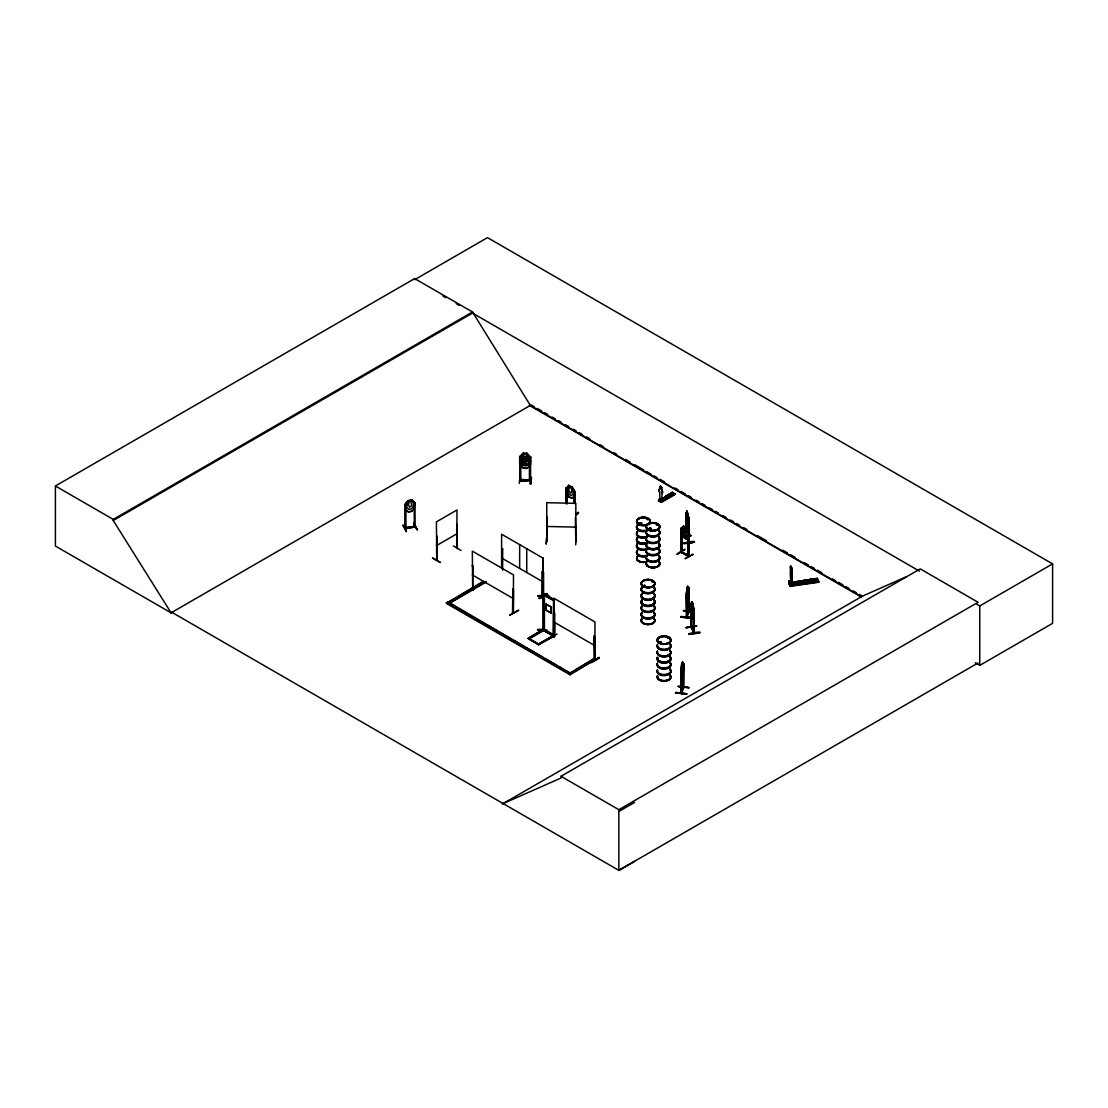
<?xml version="1.0" encoding="UTF-8"?>
<svg xmlns="http://www.w3.org/2000/svg" width="1108" height="1108" viewBox="0 0 1108 1108"><rect width="100%" height="100%" fill="white"/><g stroke="black" fill="none" stroke-linecap="round" stroke-linejoin="round"><path stroke-width="1.5" d="M537.92 595.841L544.153 595.799M681.475 692.514L681.074 693.4L683.525 687.362M682.376 662.986L681.517 693.442L681.337 691.849M681.074 693.276L681.074 693.317C681.337 693.663 679.716 656.074 683.276 663.498L683.304 687.362L681.711 692.154M683.082 687.888L683.788 687.431M686.628 595.425L687.126 596.339L688.151 591.395L687.763 585.883L686.212 593.653L686.475 616.837C687.209 617.572 685.035 579.983 688.65 587.572L688.539 587.559M686.572 593.071L686.711 617.516L686.281 616.45L688.664 611.311L688.677 587.475M686.337 617.378L688.774 611.422M686.974 616.921L687.375 587.711M689.01 587.642L689.107 611.491L688.345 611.851M688.414 611.117L688.844 611.09M791.624 584.276L791.805 573.238A3.643 0.72 81.8 0 0 791.805 569.041A3.643 0.72 81.8 0 0 790.558 566.16A3.643 0.72 81.8 0 0 790.558 570.357C790.059 578.985 791.985 596.533 792.026 573.21A3.643 0.72 81.8 0 0 791.624 567.324A3.643 0.72 81.8 0 0 790.558 568.459M686.157 538.862L683.484 537.338L686.115 538.737L688.664 536.494L686.074 538.917L683.442 526.106L682.209 532.034L683.913 535.247L685.617 536.217L687.306 534.929C681.655 510.746 697.223 552.809 686.074 527.602L683.442 526.106L680.852 528.391L681.018 552.296L688.65 556.59L688.456 518.059M688.29 588.043L688.414 611.99M691.35 603.86L691.295 627.765M693.58 612.71L693.608 608.666M686.309 528.738L686.184 513.115M686.42 536.618L689.218 542.643L689.19 518.807L686.835 511.065L688.857 518.904L688.428 517.976M789.367 582.309L789.741 581.742M789.769 582.157L789.852 581.465L789.533 584.428L789.131 580.897L789.782 584.401M789.131 582.046C788.91 582.406 791.805 579.512 791.846 584.248M661.615 500.636L662.085 493.143A2.424 1.399 60 0 0 661.725 489.819L661.698 487.409M547.241 517.145L547.214 541.161M546.84 537.754L546.189 544.166L546.576 537.823M574.983 491.744L571.963 486.786L573.321 494.029L571.368 495.511L569.387 494.736L567.407 491.717C570.703 477.313 566.853 490.886 566.728 488.323M575.357 517.782L575.828 541.84L575.841 503.337L546.743 502.686L546.756 541.161M575.703 544.817L576.16 538.46M566.756 488.586L565.828 488.226L568.903 485.595L571.963 486.786M681.863 663.858L681.448 693.456L683.788 687.375M691.849 618.084L681.06 617.101L691.738 618.444M681.171 616.74L691.863 618.153M681.171 616.408C703.525 619.469 691.434 616.242 681.06 617.156M675.922 692.348C708.885 696.987 653.138 690.464 686.586 693.65M688.511 518.364L689.19 518.807M530.621 457.064L530.607 464.751L526.965 468.393L523.281 468.269L519.652 464.294L519.652 456.69L520.621 456.51M519.763 460.637L523.281 456.884L524.527 453.671M519.638 464.363L523.35 468.102L526.965 468.393M519.292 483.407L519.984 476.759M526.979 453.172L528.696 457.105L528.696 459.931L526.342 462.091L523.946 462.008L521.549 459.681L521.549 456.856L523.295 453.047L526.979 453.172L530.621 457.133M520.677 479.722L520.677 480.595L520.899 479.667M524.513 453.74L525.704 453.781L526.923 457.036L526.923 458.698L524.513 460.083L523.281 456.884L526.979 457.008L530.607 460.983L526.979 464.557L523.281 464.418L519.652 460.526L523.35 464.321L526.979 464.557M520.926 479.445L530.594 480.013M523.336 457.05L521.549 460.623L521.549 463.449L523.946 465.776L526.342 465.859L528.696 463.712L528.696 460.873L526.923 457.105L523.281 456.953M526.909 457.175L530.497 460.803M530.497 457.175L529.444 456.801L530.483 457.105M529.389 480.221C534.347 479.362 521.383 482.188 519.749 480.249M530.469 480.637L530.358 480.041M530.275 483.919L530.967 477.132L530.87 483.933L530.344 483.462M530.857 483.891L531.521 477.59M687.168 512.339L687.472 519.333L687.279 512.312M692.403 602.904L692.472 610.3M692.292 606.699L692.597 613.694L692.168 606.713M659.925 486.509L660.645 486.093M659.08 500.996L658.567 499.528L660.174 498.835L660.243 501.328L660.617 499.016L660.216 499.736M790.974 581.977L791.112 581.728M687.777 597.06L688.677 591.243L686.988 599.137M681.849 663.789L681.074 669.606L681.683 669.052L682.002 669.98L682.265 662.972M472.05 588.68L472.839 589.096M473.019 565.98L472.687 589.955L472.327 551.133L513.503 574.913L513.323 613.333L513.503 589.359L512.796 588.957L512.533 612.973C515.151 613.25 511.3 611.436 513.503 612.239M473.019 588.888L471.98 588.597L473.033 588.86M512.575 612.959L513.503 613.098M542.131 595.882L542.366 571.894L543.058 572.282L542.878 596.27L541.992 595.813L543.114 596.63M554.263 636.962L553.488 636.601L553.557 612.793L554.526 613.029L554.277 637.017L554.526 613.029M554.609 636.851L553.848 636.352L553.82 598.182L595.01 621.962L594.761 660.396L595.01 636.408L594.04 636.158L594.691 660.34M593.957 659.897C595.882 661.227 594.65 657.556 594.428 659.8L595.01 660.146M681.988 552.449L681.309 551.133L681.669 552.601M687.929 555.371L688.982 555.565L687.929 555.274M688.636 532.768L687.833 532.075L687.929 556.133M681.018 532.131L683.525 537.366L680.852 532.172L681.281 528.267L681.281 552.047L688.899 556.382L688.927 518.253M432.439 558.058L440.388 562.393M432.619 557.892L440.181 562.476M686.392 513.89L686.974 511.176L686.046 512.879L686.06 528.184M691.517 604.483L692.084 601.63L693.982 609.497M691.517 608.25L691.988 605.55M680.908 537.269L683.927 536.771M691.461 535.635L688.47 536.23M686.032 627.821L696.586 626.186M543.612 595.716L542.629 595.356M543.612 628.762L543.612 628.167M639.191 523.267L638.914 524.07M647.529 519.223L647.211 518.904M649.025 529.513L648.734 528.779M650.091 528.876L648.831 529.181M650.341 529.07L649.357 528.447L648.512 529.361M657.21 524.306L656.698 524.943L657.487 524.596M644.108 586.257C645.41 586.741 643.72 585.135 644.621 586.229M643.9 585.384L645.175 586.354M667.265 496.079L668.443 496.606M668.609 496.703L668.609 495.872M651.836 581.312L652.197 581.852M661.337 642.82L659.509 642.82L660.617 641.809M661.448 642.682L661.337 642.211M668.124 637.973L667.764 638.291M668.553 638.291L667.612 637.876M807.4 581.298C805.073 584.498 804.394 578.501 807.372 581.368M574.041 491.495L574.858 491.73L574.858 503.614M659.842 499.943L660.77 499.251L659.856 499.348M660.326 499.542L660.451 499.597M692.722 609.912L692.265 611.214C691.614 599.968 691.046 618.236 692.251 612.295L692.929 616.173L692.292 602.918M659.606 499.445L659.8 499.486M544.208 630.23L543.876 594.29L554.152 600.799M553.792 600.328L554.72 599.802L544.416 593.888L554.069 600.051M543.128 630.23L553.474 636.075L543.128 630.258M543.696 629.261L554.152 635.106L537.989 644.385L553.903 635.147M413.99 526.037C414.988 528.821 412.855 525.04 415.14 525.829M413.99 526.909L415.14 526.702M688.816 542.643L686.711 536.618L688.899 541.341M688.567 541.216L688.816 541.77M691.434 627.807L691.544 603.431L691.627 627.253L691.087 626.408L691.877 626.92M693.691 617.391L693.608 632.751L694.384 632.336L691.101 627.225L693.968 633.291L694.051 608.846L694.342 633.236L691.544 627.211L693.968 632.419M659.869 499.528L662.556 501.231L662.556 500.207L662.349 500.913L659.454 499.14M687.002 599.013L687.888 597.004M692.666 611.81L683.511 610.66L691.267 611.27M686.822 617.391L689.093 611.381M681.683 669.052L680.963 669.592M683.747 663.581L683.525 687.971L683.747 663.581L683.179 664.094L682.639 661.698M689.051 687.569L678.373 686.226M404.836 505.054L408.312 500.664L406.65 507.589L408.949 509.417L411.234 509.001L413.478 506.356L413.478 503.531L411.802 499.957L408.284 500.594C401.415 506.121 408.561 504.542 404.836 504.791L404.836 528.793L405.071 527.92L414.101 526.494L404.919 527.643M403.049 525.621L406.414 531.702L403.09 525.206M406.387 531.203L403.118 525.192M538.53 644.565L554.609 635.992M553.986 635.106L543.502 629.33L543.502 594.387L544.416 593.86L544.416 630.258M557.019 633.956L549.72 638.194M677.182 554.166L684.509 549.554M473.102 589.802L472.327 589.359M686.96 511.037L686.42 512.838M688.705 522.602L687.902 524.292M688.857 522.685L687.916 524.416L685.894 516.577L686.018 512.782M692.084 601.63L691.06 603.486L692.098 601.755M690.907 607.17L691.849 605.439L693.871 613.278L692.929 615.023L690.935 607.281L691.863 605.564M691.988 616.671C692.168 622.419 695.09 613.749 692.805 618.818L690.907 610.951L691.143 603.361L691.101 627.336M681.268 692.805L681.212 668.65M437.037 559.166L436.704 559.401M456.676 548.349L457.008 509.971L436.427 521.854L436.732 559.859M437.037 560.025L437.037 536.258M544.444 629.593L528.336 638.804L528.336 638.069L543.806 629.136L528.419 638.166L539.277 644.344M405.874 504.611L405.999 528.585L404.739 528.544L405.071 527.92M405.999 528.585L405.653 527.519L405.888 528.599M415.057 526.106L415.057 526.979M639.261 523.295L640.853 523.613M640.687 523.959L640.105 524.361A6.814 3.933 0 0 0 638.624 524.943M647.169 519.333L648.028 519.458L646.906 519.278M649.191 528.516L648.734 529.278M649.163 528.461L650.091 529.07L649.025 528.848M656.393 524.86L657.293 524.721M657.487 524.943L656.892 524.25M643.72 585.73L644.593 586.298M652.349 581.811L651.656 581.645M807.358 581.478L805.017 581.451L807.4 581.548M404.836 508.821L408.312 511.965L411.844 511.328L415.278 506.868L415.278 503.087L411.802 499.957M792.345 583.39L804.173 581.7L789.893 584.013L790.101 586.395L818.784 582.254C817.912 580.093 813.715 584.041 814.435 578.722L817.344 578.307L818.577 581.783M789.658 585.412L816.748 581.52M788.91 583.556L817.524 579.429L817.344 578.307M818.438 581.284L793.106 584.719M818.493 581.617L818.424 581.077M520.76 480.553L520.788 456.496L519.804 456.718L523.295 453.047M519.763 456.787L523.35 453.214M660.008 486.315L660.867 486.19M529.402 480.623L529.472 456.842M570.842 487.021L571.853 490.636L570.842 493.351L568.903 491.135L568.903 489.473L569.858 486.634L570.911 486.966M565.828 492.007L568.903 496.896L571.963 498.101L568.833 496.952L565.828 492.007L565.897 488.171L566.022 503.544M574.817 491.786L574.041 491.412L574.041 503.295M571.922 497.977L574.817 495.498M575.675 514.431L578.251 512.824M575.745 514.5L578.196 512.408M576.174 515.123L578.639 513.018L578.127 512.353M667.335 496.135L668.249 495.913M638.914 523.461L639.371 523.516M647.917 519.43L646.975 519.43M650.202 529.361L649.163 529.486M643.513 585.606L643.416 586.077M659.509 642.211L660.797 642.598M659.856 642.349L660.59 642.169M660.174 498.835L658.761 500.47L660.936 501.73L661.13 501.024L660.936 502.173L675.104 494.126L660.451 501.91L661.157 502.187M674.384 493.836L675.077 494.002L672.501 492.312C667.362 493.503 678.692 496.55 671.088 493.129M456.981 548.183L457.008 524.416L457.355 548.349M456.898 548.571L457.285 524.569M456.953 547.726L456.676 547.532M461.066 550.468L453.352 545.925M501.882 548.515L502.589 548.917L501.882 548.515L501.882 568.155M468.213 591.146L475.928 586.644L468.269 591.63M474.709 587.863L472.063 589.608M543.058 572.282L542.089 572.047M509.611 614.995C520.58 610.453 523.004 606.588 509.68 615.452M539.167 597.932C553.224 588.085 545.607 597.794 539.222 598.001M539.167 598.431L546.95 593.943M539.596 598.625L547.269 594.137M687.929 532.366L688.58 532.837M681.281 551.175L681.669 551.742M677.237 554.319L684.91 549.346L677.237 553.82M681.808 552.033L688.11 555.316M688.996 555.524L688.982 556.424L687.929 556.23M692.791 554.263L685.007 558.751L693.082 554.429M553.986 635.535L554.208 636.103M593.957 659.274L594.816 659.523M591.118 662.058C615.619 647.861 574.179 671.864 599.22 658.304M591.118 662.556L598.791 657.57M172.017 612.392L171.172 612.89L55.4 546.05L55.4 485.983L414.655 278.579L472.507 311.971L530.344 405.417L861.553 596.644M55.4 485.983L113.238 519.389L472.507 311.971M634.538 861.387L618.832 870.362L171.934 612.35L171.089 612.835L113.238 520.497L472.507 313.079L919.405 571.105M171.089 612.835L531.189 404.932L534.181 406.664M436.427 545.635L457.008 533.737M572.85 671.434L568.57 673.913L594.303 658.318L595.799 659.177L570.066 674.786L446.316 603.334L483.116 581.354M455.166 598.223L447.826 602.475L447.826 601.727L570.066 673.055L567.088 671.323M458.116 596.533L468.407 590.592M471.357 588.888L474.293 587.185M477.229 585.495L483.116 582.088M486.093 581.368L449.322 603.334L486.093 582.115M660.008 488.836A2.424 1.399 60 0 0 659.648 491.744L659.537 491.8A2.424 1.399 60 0 1 659.897 488.891L660.008 486.689M661.615 487.742L661.615 489.888A2.424 1.399 60 0 1 661.975 493.212L662.085 493.143M666.046 496.038C673.65 499.459 662.321 496.412 667.459 495.221L670.035 496.91L667.459 495.221M668.72 494.487C676.323 497.921 665.008 494.861 670.132 493.669L672.708 495.373L670.132 493.669M673.165 493.157L658.692 500.899L672.501 492.312M660.936 500.899L662.556 500.207M660.437 501.882L674.606 493.836M660.77 502.09L675.077 493.794M546.036 604.234L551.396 607.073L551.175 613.139L546.036 610.176L546.036 604.234L551.396 607.073M553.557 599.788L553.321 635.493M546.036 610.176L551.396 613.015M538.626 644.745L528.419 638.568L538.626 644.745L554.72 635.466L554.692 621.865M575.717 669.786L594.303 659.052L595.799 659.925M446.316 602.6L570.066 674.038L595.799 659.177M502.298 804.062L862.398 596.159L906.178 576.825M560.994 776.293L920.249 568.875L978.087 602.281L618.832 809.685L560.994 776.293L560.994 778.024L503.143 803.577M976.813 604.248L979.763 605.951L1052.6 563.889L1052.6 623.333L979.763 665.382L975.262 662.792M978.087 662.958L618.832 870.362L618.832 809.685M618.832 811.43L634.538 802.455M543.183 595.162L541.992 594.941L543.114 595.758M639.081 523.336L640.022 523.059M649.69 529.513L649.731 528.696M650.05 529.472L648.665 529.472M404.905 528.474L415.154 526.923L405.071 528.779M789.436 582.019L789.381 580.855M436.732 560.246L436.774 536.092M639.51 523.461L640.396 523.599M408.367 500.747L411.788 500.124M410.639 500.816L409.489 501.024L408.381 504.445L409.489 507.367L411.788 505.483L410.597 500.761M414.337 527.103L414.184 503.087L415.209 503.212L411.747 500.054M415.154 503.157L414.101 503.115M411.802 511.259L408.34 511.799M415.071 526.148L414.143 526.272M416.982 529.721L413.575 523.295L417.397 529.652M687.916 513.101L687.639 521.633L686.392 516.73M680.908 536.909L683.941 536.438M683.941 536.937L680.783 537.02M683.761 542.989C702.694 538.807 692.528 544.513 683.774 543.072M683.788 543.46L694.328 541.77M683.913 543.765L694.467 542.172M693.954 613.167L693.871 617.059M693.982 613.264L692.929 607.489L692.763 615.993L691.517 611.076M693.026 614.871L691.988 612.89M688.899 633.624C702.306 630.632 705.256 632.668 689.038 634.358M699.591 632.779L688.913 634.053M790.558 570.357L790.738 582.24M788.993 583.93L788.674 581.201L791.583 580.772L792.899 585.384M788.674 581.201L791.68 581.008M790.032 582.088L789.131 580.897M804.076 580.523L806.984 579.789L808.3 583.168L806.984 579.789M809.574 579.429C814.048 587.891 805.53 576.908 812.483 579.013L813.812 582.379L812.483 579.013M790.489 583.251L814.241 579.899M792.899 583.833L789.893 584.013M808.3 582.85L805.391 583.584L804.076 580.218M810.89 582.489L813.812 582.06M789.81 585.744L818.687 581.672M818.701 581.88L789.893 585.91L788.771 581.437M414.988 525.829L414.988 526.702M544.402 629.455L528.419 638.665L538.626 644.344M543.876 629.704L554.152 635.604M668.249 496.661L667.473 496.536M640.105 524.361L638.887 523.821M660.23 641.809L660.95 641.989M681.406 552.075L688.359 555.122L688.58 556.548M513.184 613.292L512.464 612.932M553.875 636.408L554.526 636.781M594.22 659.731L594.303 636.006M543.571 572.254L543.668 629.829L554.069 635.84M537.906 595.633L548.834 595.453L537.92 595.979M544.153 629.302C529.79 629.275 541.937 630.743 547.283 630.036M544.153 629.746L537.92 629.76M546.743 526.466L575.841 527.117M520.815 479.445L519.749 479.376L519.721 480.526L519.832 456.51M519.915 479.667L520.677 479.695M644.427 605.231L643.679 605.051M687.639 587.046L687.265 594.04L687.002 593.265M686.212 597.434L687.126 599.026M692.68 611.311L683.511 610.66M683.539 610.522L692.694 611.658M688.428 611.921L688.802 588.196M682.625 661.836L681.877 672.279L681.365 671.379M681.101 673.29C682.971 681.046 686.129 651.698 681.739 675.077L681.074 673.387M689.051 687.597L678.262 686.6M678.276 686.461L688.954 687.791M688.968 541.978L686.337 536.674M668.443 495.969L667.265 496.495M644.593 585.259L645.493 585.91M681.642 528.848L681.281 528.267M542.768 596.27L542.795 558.003L501.619 534.222L501.619 568.307M472.34 588.431L472.701 589.913M554.139 636.948L554.069 600.176M531.037 477.548L530.344 483.794M686.614 531.715L686.42 523.031M566.784 488.351L566.839 503.863M683.484 526.231L686.032 527.671M681.018 528.433L681.766 528.779L681.808 552.643L681.988 533.765M472.063 565.731L472.756 566.133M512.533 589.11L513.239 589.511M553.557 612.793L554.263 613.195M594.04 636.158L594.733 636.56M472.063 589.511L472.756 589.913M1052.6 563.889L487.492 237.638L414.655 279.687L414.655 278.579M442.84 295.961L445.804 297.664M456.191 303.661L459.155 305.379M537.186 408.395L541.673 410.999M544.679 412.716L547.671 414.447M552.172 417.051L555.163 418.782M558.169 420.514L561.16 422.245M565.662 424.835L568.653 426.566M573.155 429.156L576.146 430.887M579.152 432.619L582.143 434.35M586.644 436.954L589.636 438.685M600.134 444.737L603.126 446.469M613.624 452.521L616.616 454.252M625.605 459.446L630.106 462.05M634.593 464.64L643.596 469.834M646.587 471.565L651.089 474.155M654.08 475.886L657.086 477.617M660.077 479.349L664.578 481.938M675.063 488.005L678.068 489.736M681.06 491.467L685.561 494.057M688.553 495.788L691.544 497.52M696.046 500.11L699.037 501.841M702.043 503.572L705.034 505.303M709.535 507.907L712.527 509.638M715.533 511.37L718.524 513.101M723.025 515.691L726.017 517.422M730.518 520.012L733.51 521.743M736.515 523.475L739.507 525.206M744.008 527.81L747 529.541M757.498 535.593L766.487 540.787M782.968 550.302L787.469 552.892M790.461 554.623L794.962 557.227M803.951 562.421L808.452 565.011M811.444 566.742L814.449 568.473M817.441 570.204L821.942 572.794M832.427 578.861L835.432 580.592M838.424 582.309L842.925 584.913M845.916 586.644L848.922 588.376M853.409 590.966L856.415 592.697M859.406 594.428L862.398 596.159M529.361 405.348L861.553 597.143M660.742 499.334L659.579 499.071L659.454 500.871M501.619 558.003L542.795 581.769M543.502 594.387L554.152 600.314M551.202 599.109L543.806 594.954L554.069 600.91M472.327 574.913L513.503 598.68M553.82 621.962L595.01 645.742M450.804 604.192L456.759 607.641M459.751 609.358L470.18 615.383M473.158 617.101L476.149 618.832M479.127 620.549L483.6 623.125M486.578 624.857L497.021 630.881M499.999 632.599L510.428 638.624M513.419 640.341L523.849 646.366M526.826 648.097L543.225 657.556M546.216 659.274L556.645 665.299M559.623 667.03L562.615 668.747M694.19 632.668L694.051 617.336M683.747 686.489L683.151 687.057M529.527 480.858L529.402 479.75M519.832 480.526L530.594 480.872L530.497 456.884M408.367 511.854L404.946 508.78M673.027 492.935L658.346 500.691L661.337 502.395L675.284 494.348L672.334 492.686M544.36 630.133L528.918 639.053M661.185 486.634L661.587 487.465M659.925 499.57L659.648 491.744M571.894 486.841L574.913 491.8M417.411 529.707L413.644 523.322M691.96 601.644L693.026 603.763L692.763 612.225L691.517 607.309M686.24 597.323L687.112 599.151M692.929 603.708L693.871 609.511M683.027 664.024L683.151 687.929M979.763 605.951L979.763 665.382M791.583 580.772L791.583 582.323M694.051 608.846L694.051 612.239M688.193 532.214L688.193 555.981M686.669 518.489L686.669 532.075M659.98 498.711L659.98 499.75M575.08 491.55L575.08 503.434M574.263 496.315L574.263 503.115M570.066 674.038L570.066 674.786M567.047 491.786L567.047 503.683M566.23 488.074L566.23 503.364M551.175 607.198L551.175 613.139M546.244 604.109L546.244 610.051M543.779 594.234L543.779 629.981M543.183 557.809L543.183 629.718M542.366 571.894L542.366 595.661M526.729 548.723L526.729 572.49M519.652 544.637L519.652 568.404M512.962 611.865L512.921 612.752M512.796 588.957L512.796 612.724M502.589 548.917L502.589 570.191M502.312 549.069L502.312 568.709M436.386 559.138L436.386 560.094M415.029 502.949L415.071 527.006M113.238 519.389L113.238 520.497M669.924 656.199A6.8 3.92 0 0 1 664.925 662.044A6.8 3.92 0 0 1 657.473 657.141A6.787 3.92 0 0 0 664.911 662.03A6.787 3.92 0 0 0 669.911 656.185M669.924 644.51A6.814 3.933 0 0 1 664.925 650.382A6.814 3.933 0 0 1 657.459 645.465M669.924 643.416A6.8 3.92 0 0 1 664.925 649.274A6.8 3.92 0 0 1 657.473 644.357M669.924 651.075A6.814 3.933 0 0 1 664.925 656.933A6.814 3.933 0 0 1 657.459 652.016M670.008 650.659A6.911 3.989 0 0 1 664.939 656.615A6.911 3.989 0 0 1 657.363 651.629M670.008 650.327A6.911 3.989 0 0 1 664.939 656.268A6.911 3.989 0 0 1 657.363 651.282M669.924 649.981A6.8 3.92 0 0 1 664.925 655.825A6.8 3.92 0 0 1 657.473 650.922M670.008 644.108A6.911 3.989 0 0 1 664.939 650.05A6.911 3.989 0 0 1 657.363 645.064M670.008 643.762A6.911 3.989 0 0 1 664.939 649.717A6.911 3.989 0 0 1 657.363 644.731M669.911 656.573A6.787 3.92 0 0 1 664.911 662.418A6.787 3.92 0 0 1 657.487 657.57A6.787 3.92 0 0 0 664.911 662.418A6.787 3.92 0 0 0 669.911 656.615M669.911 657.183A6.787 3.92 0 0 1 664.911 663.027A6.787 3.92 0 0 1 657.487 658.138A6.8 3.92 0 0 0 664.925 663.027A6.8 3.92 0 0 0 669.924 657.169M669.924 674.897A6.8 3.92 0 0 1 664.925 680.741A6.8 3.92 0 0 1 657.473 675.838A6.787 3.92 0 0 0 664.911 680.727A6.773 3.906 0 0 0 669.897 674.897A6.787 3.92 0 0 1 664.911 680.727A6.773 3.906 0 0 1 657.487 675.852M669.924 663.207A6.814 3.933 0 0 1 664.925 669.08A6.814 3.933 0 0 1 657.459 664.163M669.924 662.113A6.8 3.92 0 0 1 664.925 667.972A6.8 3.92 0 0 1 657.473 663.055M669.924 669.772A6.814 3.933 0 0 1 664.925 675.631A6.814 3.933 0 0 1 657.459 670.714M670.008 669.357A6.911 3.989 0 0 1 664.939 675.312A6.911 3.989 0 0 1 657.363 670.326M670.008 669.024A6.911 3.989 0 0 1 664.939 674.966A6.911 3.989 0 0 1 657.363 669.98M669.924 668.678A6.8 3.92 0 0 1 664.925 674.523A6.8 3.92 0 0 1 657.473 669.62M670.008 662.806A6.911 3.989 0 0 1 664.939 668.747A6.911 3.989 0 0 1 657.363 663.761M670.008 662.459A6.911 3.989 0 0 1 664.939 668.415A6.911 3.989 0 0 1 657.363 663.429M669.924 675.271A6.814 3.933 0 0 1 664.925 681.143A6.814 3.933 0 0 1 657.459 676.226A6.787 3.92 0 0 0 664.911 681.115A6.787 3.92 0 0 0 669.911 675.271M646.892 537.366A6.911 3.989 0 0 1 638.554 536.729A6.911 3.989 0 0 1 637.46 531.909M646.837 537.685A6.8 3.92 0 0 1 638.637 537.061A6.8 3.92 0 0 1 637.557 532.325M646.85 542.975A6.828 3.933 0 0 1 638.61 542.352A6.828 3.933 0 0 1 637.529 537.602M646.837 543.169A6.8 3.92 0 0 1 638.637 542.546A6.787 3.92 0 0 1 637.571 537.879M637.557 537.809A6.8 3.92 0 0 0 638.637 542.546A6.787 3.92 0 0 0 646.837 543.225M650.105 528.378A6.911 3.989 0 0 1 648.319 530.164M646.892 530.801A6.911 3.989 0 0 1 638.554 530.164A6.911 3.989 0 0 1 637.46 525.358M638.554 524.527A6.911 3.989 0 0 1 641.657 523.502M646.85 536.591A6.814 3.933 0 0 1 638.624 535.967A6.814 3.933 0 0 1 637.543 531.217M649.343 529.693A6.814 3.933 0 0 1 648.263 530.51M646.85 531.134A6.814 3.933 0 0 1 638.624 530.51A6.814 3.933 0 0 1 637.543 525.76M646.892 537.02A6.911 3.989 0 0 1 638.554 536.383A6.911 3.989 0 0 1 637.46 531.577M650.105 528.045A6.911 3.989 0 0 1 648.319 529.832M646.892 530.469A6.911 3.989 0 0 1 638.554 529.832A6.911 3.989 0 0 1 637.46 525.012M638.554 524.195A6.911 3.989 0 0 1 641.657 523.156M650.008 527.643A6.8 3.92 0 0 1 648.249 529.402M646.837 530.026A6.8 3.92 0 0 1 638.637 529.402A6.8 3.92 0 0 1 637.557 524.666M638.637 523.849A6.8 3.92 0 0 1 641.684 522.837M646.892 556.064A6.911 3.989 0 0 1 638.554 555.427A6.911 3.989 0 0 1 637.46 550.607M646.837 556.382A6.8 3.92 0 0 1 638.637 555.759A6.8 3.92 0 0 1 637.557 551.022M637.557 556.507A6.8 3.92 0 0 0 638.637 561.244A6.787 3.92 0 0 0 646.837 561.881A6.8 3.92 0 0 1 638.637 561.244A6.787 3.92 0 0 1 637.571 556.521M646.85 543.474A6.828 3.933 0 0 1 638.61 542.851A6.828 3.933 0 0 1 637.529 538.086M646.892 549.499A6.911 3.989 0 0 1 638.554 548.862A6.911 3.989 0 0 1 637.46 544.056M646.85 555.288A6.814 3.933 0 0 1 638.624 554.665A6.814 3.933 0 0 1 637.543 549.914M646.85 549.831A6.814 3.933 0 0 1 638.624 549.208A6.814 3.933 0 0 1 637.543 544.457M646.892 555.717A6.911 3.989 0 0 1 638.554 555.094A6.911 3.989 0 0 1 637.46 550.274M646.892 549.166A6.911 3.989 0 0 1 638.554 548.529A6.911 3.989 0 0 1 637.46 543.709M646.837 548.723A6.8 3.92 0 0 1 638.637 548.1A6.8 3.92 0 0 1 637.557 543.363M654.025 594.054A6.911 3.989 0 0 1 648.041 600.037A6.911 3.989 0 0 1 642.058 594.054M653.942 594.47A6.814 3.933 0 0 1 648.041 600.37A6.814 3.933 0 0 1 642.141 594.47M653.942 599.733A6.828 3.933 0 0 1 648.041 605.647A6.828 3.933 0 0 1 642.128 599.733M654.579 600.55A6.773 3.906 0 0 1 647.155 605.425A6.773 3.906 0 0 1 642.183 599.608M653.942 599.954A6.828 3.933 0 0 1 648.041 605.868A6.828 3.933 0 0 1 642.128 599.954M643.208 586.298A6.828 3.933 0 0 0 654.634 584.525A6.828 3.933 0 0 0 646.269 579.706A6.828 3.933 0 0 0 643.208 586.298A6.911 3.989 0 0 1 644.579 585.703M654.025 587.503A6.911 3.989 0 0 1 648.041 593.486A6.911 3.989 0 0 1 642.058 587.503M643.152 586.672A6.911 3.989 0 0 1 644.579 586.035M653.928 593.376A6.8 3.92 0 0 1 648.041 599.262A6.8 3.92 0 0 1 642.155 593.376M653.942 587.905A6.814 3.933 0 0 1 648.041 593.805A6.814 3.933 0 0 1 642.141 587.905M654.025 593.722A6.911 3.989 0 0 1 648.041 599.705A6.911 3.989 0 0 1 642.058 593.722M654.025 587.157A6.911 3.989 0 0 1 648.041 593.14A6.911 3.989 0 0 1 642.058 587.157M653.942 586.811A6.814 3.933 0 0 1 648.041 592.711A6.814 3.933 0 0 1 642.141 586.811M643.222 585.994A6.814 3.933 0 0 1 644.634 585.37M654.593 600.965A6.787 3.92 0 0 1 647.155 605.854A6.787 3.92 0 0 1 642.169 600.024M654.025 612.752A6.911 3.989 0 0 1 648.041 618.735A6.911 3.989 0 0 1 642.058 612.752M653.928 613.167A6.8 3.92 0 0 1 648.041 619.053A6.8 3.92 0 0 1 642.155 613.167M654.606 601.519A6.8 3.92 0 0 1 647.155 606.422A6.787 3.92 0 0 1 642.169 600.591A6.8 3.92 0 0 0 647.155 606.422A6.787 3.92 0 0 0 654.593 601.533M653.942 618.43A6.828 3.933 0 0 1 648.041 624.344A6.828 3.933 0 0 1 642.128 618.43M653.942 618.652A6.828 3.933 0 0 1 648.041 624.566A6.828 3.933 0 0 1 642.128 618.652M653.942 600.217A6.828 3.933 0 0 1 648.041 606.131A6.828 3.933 0 0 1 642.128 600.217M654.025 606.201A6.911 3.989 0 0 1 648.041 612.184A6.911 3.989 0 0 1 642.058 606.201M653.928 612.073A6.8 3.92 0 0 1 648.041 617.959A6.8 3.92 0 0 1 642.155 612.073M653.942 606.602A6.814 3.933 0 0 1 648.041 612.502A6.814 3.933 0 0 1 642.141 606.602M654.025 612.419A6.911 3.989 0 0 1 648.041 618.403A6.911 3.989 0 0 1 642.058 612.419M654.025 605.854A6.911 3.989 0 0 1 648.041 611.838A6.911 3.989 0 0 1 642.058 605.854M653.942 605.508A6.814 3.933 0 0 1 648.041 611.408A6.814 3.933 0 0 1 642.141 605.508M654.593 619.607A6.787 3.92 0 0 1 647.155 624.51A6.787 3.92 0 0 1 642.169 618.666M646.38 543.945A6.828 3.933 0 0 0 653.859 548.875A6.828 3.933 0 0 0 658.872 542.989A6.773 3.906 0 0 1 653.845 548.682A6.773 3.906 0 0 1 646.435 543.793M658.941 530.746A6.911 3.989 0 0 1 653.872 536.701A6.911 3.989 0 0 1 646.296 531.715M648.083 529.929A6.911 3.989 0 0 1 651.185 528.89M658.858 531.161A6.8 3.92 0 0 1 653.859 537.02A6.8 3.92 0 0 1 646.407 532.117M648.166 530.358A6.8 3.92 0 0 1 651.213 529.333M658.941 530.413A6.911 3.989 0 0 1 653.872 536.355A6.911 3.989 0 0 1 646.296 531.369M648.083 529.582A6.911 3.989 0 0 1 651.185 528.558M658.872 530.067A6.814 3.933 0 0 1 653.859 535.926A6.814 3.933 0 0 1 646.393 531.009M648.152 529.25A6.814 3.933 0 0 1 651.199 528.225M658.858 537.726A6.8 3.92 0 0 1 653.859 543.571A6.8 3.92 0 0 1 646.407 538.668M658.941 537.311A6.911 3.989 0 0 1 653.872 543.252A6.911 3.989 0 0 1 646.296 538.28M658.941 536.978A6.911 3.989 0 0 1 653.872 542.92A6.911 3.989 0 0 1 646.296 537.934M658.872 536.618A6.814 3.933 0 0 1 653.859 542.491A6.814 3.933 0 0 1 646.393 537.574M658.858 561.548A6.8 3.92 0 0 1 653.859 567.393A6.8 3.92 0 0 1 646.407 562.49A6.773 3.906 0 0 0 653.845 567.379A6.773 3.906 0 0 0 658.831 561.548A6.828 3.933 0 0 1 653.859 567.573A6.828 3.933 0 0 1 646.38 562.642M658.872 543.488A6.828 3.933 0 0 1 653.859 549.36A6.828 3.933 0 0 1 646.38 544.444M658.858 549.859A6.8 3.92 0 0 1 653.859 555.717A6.8 3.92 0 0 1 646.407 550.814M658.858 548.765A6.8 3.92 0 0 1 653.859 554.609A6.8 3.92 0 0 1 646.407 549.707M658.858 556.424A6.8 3.92 0 0 1 653.859 562.268A6.8 3.92 0 0 1 646.407 557.366M658.941 556.008A6.911 3.989 0 0 1 653.872 561.95A6.911 3.989 0 0 1 646.296 556.978M658.941 555.676A6.911 3.989 0 0 1 653.872 561.617A6.911 3.989 0 0 1 646.296 556.631M658.872 555.316A6.814 3.933 0 0 1 653.859 561.188A6.814 3.933 0 0 1 646.393 556.271M658.941 549.443A6.911 3.989 0 0 1 653.872 555.399A6.911 3.989 0 0 1 646.296 550.413M658.941 549.111A6.911 3.989 0 0 1 653.872 555.053A6.911 3.989 0 0 1 646.296 550.08M675.922 692.68L686.6 694.093L675.922 692.68M524.513 457.507L523.364 462.341L525.704 463.892L526.923 460.817L525.704 457.549L524.513 457.507M522.422 459.488L524.347 462.396L522.339 465.263L524.957 462.95L527.588 465.457L525.607 462.424L527.491 459.668L524.998 461.842L522.422 459.488M684.329 527.186L683.498 531.591L685.173 534.014L686.046 531.383L684.412 527.145M788.647 582.753L817.344 578.611L788.647 582.753M696.6 625.854L685.907 627.613L696.586 625.854M815.987 579.996L807.538 581.201L816.014 580.038M660.631 643.305A6.814 3.933 0 0 0 670.839 639.898A6.787 3.92 0 0 0 660.645 636.491A6.787 3.92 0 0 0 660.645 643.277A6.787 3.92 0 0 0 670.811 639.884A6.814 3.933 0 0 0 660.631 636.491A6.814 3.933 0 0 0 660.631 643.305M659.232 643.208A6.8 3.92 0 0 0 670.603 641.449A6.8 3.92 0 0 0 662.279 636.643A6.8 3.92 0 0 0 659.232 643.208M660.645 643.817A6.773 3.906 0 0 0 670.797 640.438A6.773 3.906 0 0 0 660.645 637.045A6.773 3.906 0 0 0 660.645 643.817M660.617 643.526A6.828 3.933 0 0 0 670.852 640.105A6.828 3.933 0 0 0 660.617 636.698A6.828 3.933 0 0 0 660.617 643.526M664.925 662.432A6.8 3.92 0 0 0 669.924 656.587A6.814 3.933 0 0 1 664.925 662.501A6.814 3.933 0 0 1 657.459 657.584A6.8 3.92 0 0 0 664.925 662.432M640.036 524.513A6.8 3.92 0 0 0 650.244 521.12A6.8 3.92 0 0 0 640.036 517.727A6.8 3.92 0 0 0 640.036 524.513A6.787 3.92 0 0 0 650.23 521.134A6.787 3.92 0 0 0 640.05 517.741A6.787 3.92 0 0 0 640.05 524.527M638.637 542.186A6.8 3.92 0 0 0 646.837 542.809A6.773 3.906 0 0 1 638.651 542.172A6.8 3.92 0 0 1 637.557 537.449A6.773 3.906 0 0 0 638.651 542.172M638.637 524.458A6.8 3.92 0 0 0 650.008 522.699A6.8 3.92 0 0 0 641.684 517.893A6.8 3.92 0 0 0 638.637 524.458M640.05 525.095A6.787 3.92 0 0 0 650.23 521.702A6.787 3.92 0 0 0 640.05 518.309A6.787 3.92 0 0 0 640.05 525.095M640.022 524.776A6.828 3.933 0 0 0 650.258 521.369A6.828 3.933 0 0 0 640.022 517.948A6.828 3.933 0 0 0 640.022 524.776M638.637 560.883A6.8 3.92 0 0 0 646.837 561.507A6.773 3.906 0 0 1 638.651 560.87A6.8 3.92 0 0 1 637.557 556.147A6.773 3.906 0 0 0 638.651 560.87M638.637 543.155A6.8 3.92 0 0 0 646.837 543.779A6.773 3.906 0 0 1 638.651 543.155A6.8 3.92 0 0 1 637.557 538.419A6.773 3.906 0 0 0 638.651 543.155M644.621 586.908A6.828 3.933 0 0 0 654.856 583.5A6.828 3.933 0 0 0 644.621 580.08A6.828 3.933 0 0 0 644.621 586.908M644.648 586.672A6.787 3.92 0 0 0 654.828 583.279A6.787 3.92 0 0 0 644.648 579.886A6.787 3.92 0 0 0 644.648 586.672M644.634 587.226A6.8 3.92 0 0 0 654.842 583.833A6.8 3.92 0 0 0 644.634 580.44A6.8 3.92 0 0 0 644.634 587.226A6.787 3.92 0 0 0 654.828 583.847A6.787 3.92 0 0 0 644.648 580.454A6.787 3.92 0 0 0 644.648 587.24M647.155 624.15A6.8 3.92 0 0 0 654.606 619.234A6.787 3.92 0 0 1 647.155 624.15A6.8 3.92 0 0 1 642.155 618.292A6.787 3.92 0 0 0 647.155 624.15M649.551 529.956A6.828 3.933 0 0 0 659.786 526.549A6.828 3.933 0 0 0 649.551 523.128A6.828 3.933 0 0 0 649.551 529.956A6.787 3.92 0 0 0 659.745 526.535A6.787 3.92 0 0 0 649.579 523.142A6.787 3.92 0 0 0 649.579 529.929M649.565 530.483A6.8 3.92 0 0 0 659.759 527.089A6.8 3.92 0 0 0 649.565 523.682A6.8 3.92 0 0 0 649.565 530.483A6.773 3.906 0 0 0 659.731 527.089A6.773 3.906 0 0 0 649.579 523.696A6.773 3.906 0 0 0 649.579 530.469M649.551 530.15A6.828 3.933 0 0 0 659.786 526.743A6.828 3.933 0 0 0 649.551 523.322A6.828 3.933 0 0 0 649.551 530.15M653.859 549.097A6.814 3.933 0 0 0 658.872 543.225A6.787 3.92 0 0 1 653.859 549.111A6.787 3.92 0 0 1 646.421 544.222A6.814 3.933 0 0 0 653.859 549.097M653.845 549.651A6.773 3.906 0 0 0 658.831 543.834A6.8 3.92 0 0 1 653.859 549.679A6.8 3.92 0 0 1 646.407 544.762A6.773 3.906 0 0 0 653.845 549.651M653.859 567.795A6.814 3.933 0 0 0 658.872 561.922A6.787 3.92 0 0 1 653.859 567.767A6.787 3.92 0 0 1 646.421 562.864A6.814 3.933 0 0 0 653.859 567.795"/></g></svg>
